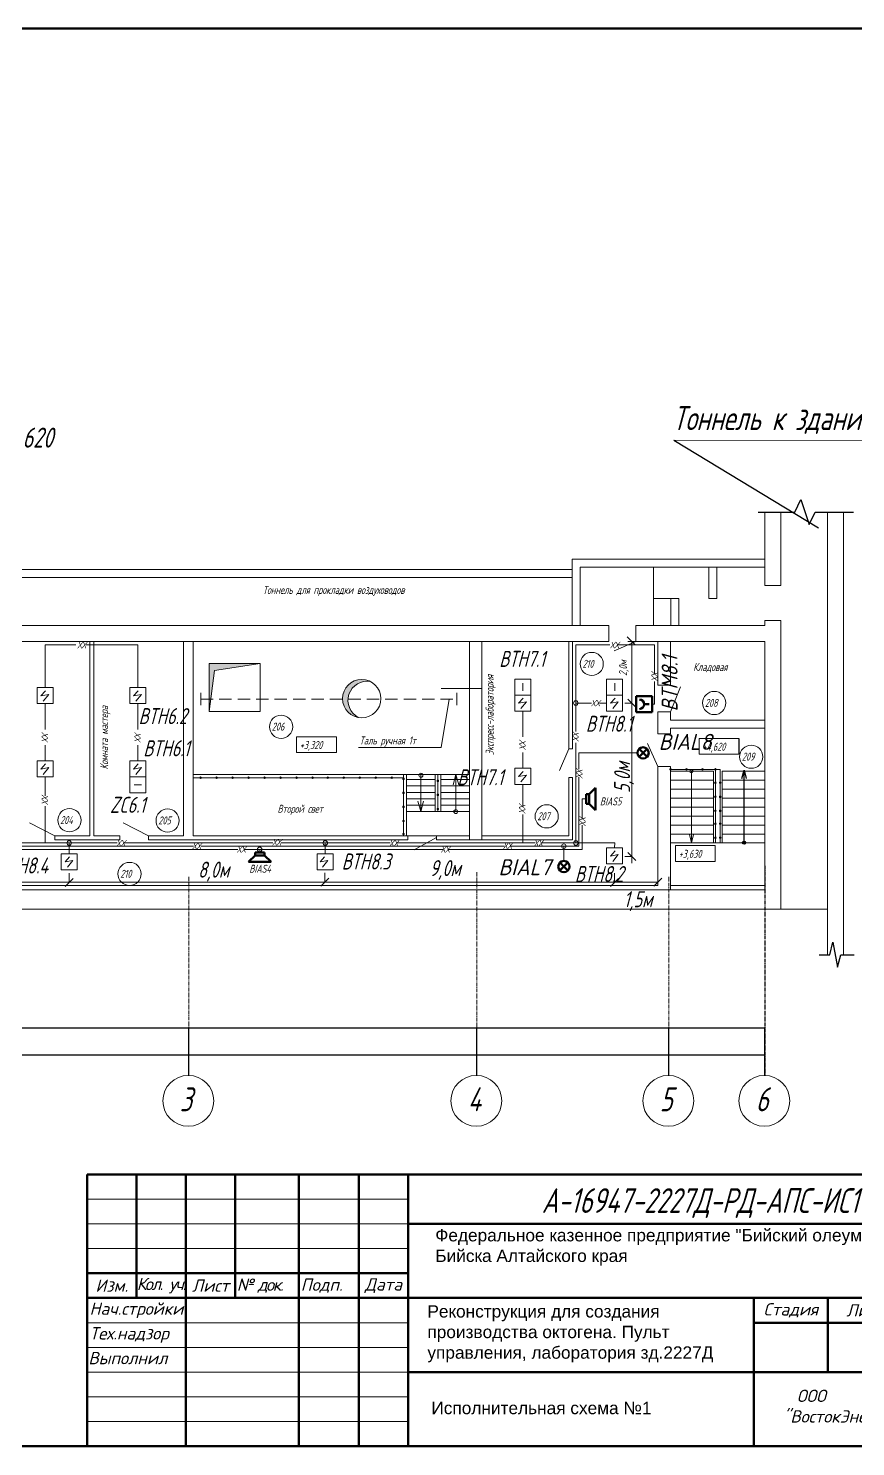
# Model space of a CAD drawing. Header units: millimetres. Extents: x 1866 to 7967, y 1263 to 3609.
# Drawn here: x 4806 to 5661, y 2145 to 3609 of the extents above; entities that cross this region are included whole.
import ezdxf
from ezdxf.enums import TextEntityAlignment as Align

# ---------------------------------------------------------------- set-up
doc = ezdxf.new("R2010")
doc.units = ezdxf.units.MM
doc.linetypes.add('DASHED', pattern=[19.05, 12.7, -6.35])
doc.linetypes.add('GOST2.303 6', pattern=[12, 8, -1.5, 1, -1.5])
for name, color, linetype, lineweight in [('Датчики (Вновь)', 2, 'Continuous', 50), ('ЗАГОЛОВКИ', 182, 'Continuous', 40), ('линия связи', 3, 'Continuous', 60), ('Линия связи (Вновь)', 3, 'Continuous', 60), ('монорельс', 96, 'DASHED', 40), ('СОУЭ', 160, 'Continuous', 60), ('стена', 7, 'Continuous', 20), ('Текст', 2, 'Continuous', 20), ('ТОНКИЕ', 150, 'Continuous', 9), ('тонкий', 204, 'Continuous', 20), ('Формат - толстая линия', 7, 'Continuous', 50), ('Формат - тонкая линия', 7, 'Continuous', 20)]:
    doc.layers.add(name, color=color, linetype=linetype, lineweight=lineweight)
doc.layers.add('оси', color=1, linetype='GOST2.303 6')
doc.layers.add('Размеры', color=5, linetype='Continuous')
doc.styles.add('2.5', font='isocpeur.ttf', dxfattribs={"oblique": 15, "height": 2.5})
doc.styles.add('Simplex', font='simplex.shx', dxfattribs={"width": 0.7, "oblique": 15})
doc.styles.get("Standard").update_dxf_attribs({"font": 'arial.ttf'})

# ---------------------------------------------------------------- blocks, each defined once
blk = doc.blocks.new('A$C16DF54B3')
at = {"layer": 'СОУЭ'}
for p, q in [((0.51, 2.99), (2.99, 0.51)), ((0.51, 0.51), (2.99, 2.99))]:
    blk.add_line(p, q, dxfattribs=at)
blk.add_circle((1.75, 1.75), 1.75, dxfattribs=at)
blk = doc.blocks.new('A$C1E84259F')
at = {"layer": 'СОУЭ'}
for p, q in [((0, 3), (7, 3)), ((2, 1), (0, 3)), ((2, 1), (2, 0)), ((5, 1), (2, 1)), ((5, 1), (7, 3)), ((5, 0), (5, 1)), ((2, 0), (5, 0))]:
    blk.add_line(p, q, dxfattribs=at)
blk = doc.blocks.new('A$C63250D19')
at = {"layer": 'Датчики (Вновь)'}
for p, q in [((0, 5), (5, 5)), ((0, 0), (0, 5)), ((5, 5), (5, 0)), ((5, 0), (0, 0)), ((2.5, 1), (2.5, 2.5))]:
    blk.add_line(p, q, dxfattribs=at)
blk.add_arc((2.5, 4), 1.5, 180, 0, dxfattribs=at)
blk = doc.blocks.new('_Oblique')
at = {"color": 0, "linetype": 'ByBlock', "lineweight": -2}
blk.add_line((-0.5, -0.5), (0.5, 0.5), dxfattribs=at)

msp = doc.modelspace()

# ---------------------------------------------------------------- hatches: boundary and pattern name
at = {"layer": 'Размеры', "lineweight": 0}
h = msp.add_hatch(color=255, dxfattribs=at)
h.paths.add_polyline_path([(5469.417, 2844.768), (5469.417, 2843.116, 1)])
h.paths.add_polyline_path([(5469.417, 2843.116), (5469.417, 2843.942), (5469.417, 2844.768, 1)])
h = msp.add_hatch(color=255, dxfattribs=at)
h.paths.add_polyline_path([(5485.938, 2844.768), (5485.938, 2843.116, 1)])
h.paths.add_polyline_path([(5485.938, 2843.116), (5485.938, 2843.942), (5485.938, 2844.768, 1)])
h = msp.add_hatch(color=255, dxfattribs=at)
h.paths.add_polyline_path([(5502.434, 2844.768), (5502.434, 2843.116, 1)])
h.paths.add_polyline_path([(5502.434, 2843.116), (5502.434, 2843.942), (5502.434, 2844.768, 1)])
h = msp.add_hatch(color=255, dxfattribs=at)
h.paths.add_polyline_path([(5515.736, 2844.768), (5515.736, 2843.116, 1)])
h.paths.add_polyline_path([(5515.736, 2843.116), (5515.736, 2843.942), (5515.736, 2844.768, 1)])
h = msp.add_hatch(color=255, dxfattribs=at)
h.paths.add_polyline_path([(4984.288, 2836.223), (4984.288, 2834.571, 1)])
h.paths.add_polyline_path([(4984.288, 2834.571), (4984.288, 2835.397), (4984.288, 2836.223, 1)])
h = msp.add_hatch(color=255, dxfattribs=at)
h.paths.add_polyline_path([(5000.809, 2836.223), (5000.809, 2834.571, 1)])
h.paths.add_polyline_path([(5000.809, 2834.571), (5000.809, 2835.397), (5000.809, 2836.223, 1)])
h = msp.add_hatch(color=255, dxfattribs=at)
h.paths.add_polyline_path([(5017.306, 2836.223), (5017.306, 2834.571, 1)])
h.paths.add_polyline_path([(5017.306, 2834.571), (5017.306, 2835.397), (5017.306, 2836.223, 1)])
h = msp.add_hatch(color=255, dxfattribs=at)
h.paths.add_polyline_path([(5033.827, 2836.223), (5033.827, 2834.571, 1)])
h.paths.add_polyline_path([(5033.827, 2834.571), (5033.827, 2835.397), (5033.827, 2836.223, 1)])
h = msp.add_hatch(color=255, dxfattribs=at)
h.paths.add_polyline_path([(5050.348, 2836.223), (5050.348, 2834.571, 1)])
h.paths.add_polyline_path([(5050.348, 2834.571), (5050.348, 2835.397), (5050.348, 2836.223, 1)])
h = msp.add_hatch(color=255, dxfattribs=at)
h.paths.add_polyline_path([(5066.844, 2836.223), (5066.844, 2834.571, 1)])
h.paths.add_polyline_path([(5066.844, 2834.571), (5066.844, 2835.397), (5066.844, 2836.223, 1)])
h = msp.add_hatch(color=255, dxfattribs=at)
h.paths.add_polyline_path([(5083.365, 2836.223), (5083.365, 2834.571, 1)])
h.paths.add_polyline_path([(5083.365, 2834.571), (5083.365, 2835.397), (5083.365, 2836.223, 1)])
h = msp.add_hatch(color=255, dxfattribs=at)
h.paths.add_polyline_path([(5099.862, 2836.223), (5099.862, 2834.571, 1)])
h.paths.add_polyline_path([(5099.862, 2834.571), (5099.862, 2835.397), (5099.862, 2836.223, 1)])
h = msp.add_hatch(color=255, dxfattribs=at)
h.paths.add_polyline_path([(5115.557, 2836.223), (5115.557, 2834.571, 1)])
h.paths.add_polyline_path([(5115.557, 2834.571), (5115.557, 2835.397), (5115.557, 2836.223, 1)])
h = msp.add_hatch(color=255, dxfattribs=at)
h.paths.add_polyline_path([(5132.078, 2836.223), (5132.078, 2834.571, 1)])
h.paths.add_polyline_path([(5132.078, 2834.571), (5132.078, 2835.397), (5132.078, 2836.223, 1)])
h = msp.add_hatch(color=255, dxfattribs=at)
h.paths.add_polyline_path([(5148.575, 2836.223), (5148.575, 2834.571, 1)])
h.paths.add_polyline_path([(5148.575, 2834.571), (5148.575, 2835.397), (5148.575, 2836.223, 1)])
h = msp.add_hatch(color=255, dxfattribs=at)
h.paths.add_polyline_path([(5165.095, 2836.223), (5165.095, 2834.571, 1)])
h.paths.add_polyline_path([(5165.095, 2834.571), (5165.095, 2835.397), (5165.095, 2836.223, 1)])
h = msp.add_hatch(color=255, dxfattribs=at)
h.paths.add_polyline_path([(5181.592, 2836.223), (5181.592, 2834.571, 1)])
h.paths.add_polyline_path([(5181.592, 2834.571), (5181.592, 2835.397), (5181.592, 2836.223, 1)])
h = msp.add_hatch(color=255, dxfattribs=at)
h.paths.add_polyline_path([(5193.7, 2835.066), (5193.7, 2833.414, 1)])
h.paths.add_polyline_path([(5193.7, 2833.414), (5193.7, 2834.24), (5193.7, 2835.066, 1)])
h = msp.add_hatch(color=255, dxfattribs=at)
h.paths.add_polyline_path([(5229.16, 2832.979), (5229.16, 2831.327, 1)])
h.paths.add_polyline_path([(5229.16, 2831.327), (5229.16, 2832.153), (5229.16, 2832.979, 1)])
h = msp.add_hatch(color=255, dxfattribs=at)
h.paths.add_polyline_path([(5515.736, 2831.014), (5515.736, 2829.362, 1)])
h.paths.add_polyline_path([(5515.736, 2829.362), (5515.736, 2830.188), (5515.736, 2831.014, 1)])
h = msp.add_hatch(color=255, dxfattribs=at)
h.paths.add_polyline_path([(5520.692, 2831.014), (5520.692, 2829.362, 1)])
h.paths.add_polyline_path([(5520.692, 2829.362), (5520.692, 2830.188), (5520.692, 2831.014, 1)])
h = msp.add_hatch(color=255, dxfattribs=at)
h.paths.add_polyline_path([(5193.7, 2820.567), (5193.7, 2818.915, 1)])
h.paths.add_polyline_path([(5193.7, 2818.915), (5193.7, 2819.741), (5193.7, 2820.567, 1)])
h = msp.add_hatch(color=255, dxfattribs=at)
h.paths.add_polyline_path([(5229.16, 2818.48), (5229.16, 2816.828, 1)])
h.paths.add_polyline_path([(5229.16, 2816.828), (5229.16, 2817.654), (5229.16, 2818.48, 1)])
h = msp.add_hatch(color=255, dxfattribs=at)
h.paths.add_polyline_path([(5515.736, 2816.515), (5515.736, 2814.863, 1)])
h.paths.add_polyline_path([(5515.736, 2814.863), (5515.736, 2815.689), (5515.736, 2816.515, 1)])
h = msp.add_hatch(color=255, dxfattribs=at)
h.paths.add_polyline_path([(5520.692, 2816.515), (5520.692, 2814.863, 1)])
h.paths.add_polyline_path([(5520.692, 2814.863), (5520.692, 2815.689), (5520.692, 2816.515, 1)])
h = msp.add_hatch(color=255, dxfattribs=at)
h.paths.add_polyline_path([(5193.7, 2806.068), (5193.7, 2804.416, 1)])
h.paths.add_polyline_path([(5193.7, 2804.416), (5193.7, 2805.242), (5193.7, 2806.068, 1)])
h = msp.add_hatch(color=255, dxfattribs=at)
h.paths.add_polyline_path([(5229.16, 2803.981), (5229.16, 2802.329, 1)])
h.paths.add_polyline_path([(5229.16, 2802.329), (5229.16, 2803.155), (5229.16, 2803.981, 1)])
h = msp.add_hatch(color=255, dxfattribs=at)
h.paths.add_polyline_path([(5515.736, 2802.016), (5515.736, 2800.364, 1)])
h.paths.add_polyline_path([(5515.736, 2800.364), (5515.736, 2801.19), (5515.736, 2802.016, 1)])
h = msp.add_hatch(color=255, dxfattribs=at)
h.paths.add_polyline_path([(5520.692, 2802.016), (5520.692, 2800.364, 1)])
h.paths.add_polyline_path([(5520.692, 2800.364), (5520.692, 2801.19), (5520.692, 2802.016, 1)])
h = msp.add_hatch(color=255, dxfattribs=at)
h.paths.add_polyline_path([(5193.7, 2791.569), (5193.7, 2789.917, 1)])
h.paths.add_polyline_path([(5193.7, 2789.917), (5193.7, 2790.743), (5193.7, 2791.569, 1)])
h = msp.add_hatch(color=255, dxfattribs=at)
h.paths.add_polyline_path([(5515.736, 2788.703), (5515.736, 2787.051, 1)])
h.paths.add_polyline_path([(5515.736, 2787.051), (5515.736, 2787.877), (5515.736, 2788.703, 1)])
h = msp.add_hatch(color=255, dxfattribs=at)
h.paths.add_polyline_path([(5520.692, 2788.703), (5520.692, 2787.051, 1)])
h.paths.add_polyline_path([(5520.692, 2787.051), (5520.692, 2787.877), (5520.692, 2788.703, 1)])
h = msp.add_hatch(color=255, dxfattribs=at)
h.paths.add_polyline_path([(5193.7, 2777.991), (5193.7, 2776.339, 1)])
h.paths.add_polyline_path([(5193.7, 2776.339), (5193.7, 2777.165), (5193.7, 2777.991, 1)])
h = msp.add_hatch(color=255, dxfattribs=at)
h.paths.add_polyline_path([(5515.736, 2774.204), (5515.736, 2772.552, 1)])
h.paths.add_polyline_path([(5515.736, 2772.552), (5515.736, 2773.378), (5515.736, 2774.204, 1)])
h = msp.add_hatch(color=255, dxfattribs=at)
h.paths.add_polyline_path([(5520.692, 2774.204), (5520.692, 2772.552, 1)])
h.paths.add_polyline_path([(5520.692, 2772.552), (5520.692, 2773.378), (5520.692, 2774.204, 1)])
at = {"layer": 'тонкий', "lineweight": 0}
for points in [[(5045.823, 2953.355), (4992.956, 2953.355), (4992.956, 2903.793), (4998.526, 2946.049)], [(5159.694, 2934.608, 0.56242654), (5130.74, 2917.01, 0.36345313), (5147.087, 2897.492, -0.85927398)]]:
    msp.add_hatch(color=255, dxfattribs=at).paths.add_polyline_path(points)

# ---------------------------------------------------------------- linework, layer by layer
at = {"lineweight": 0}
for p, q in [((5429.515, 2912.135), (5422.23, 2912.135)), ((5429.515, 2754.115), (5422.23, 2754.115)), ((4848.564, 2736.911), (4848.564, 2727.281)), ((5112.583, 2737.1), (5112.583, 2727.469)), ((5411.717, 2736.911), (5411.717, 2727.281))]:
    msp.add_line(p, q, dxfattribs=at)
at = {"ltscale": 100}
msp.add_lwpolyline([(4867.016, 2425.835), (4867.016, 2145.389)], dxfattribs=at)
at = {"color": 6, "lineweight": 0}
for centre in [(5371.613, 2912.456), (4848.563, 2767.992), (5112.896, 2767.992), (5359.28, 2764.688), (5371.613, 2767.992), (5045.245, 2761.383)]:
    msp.add_circle(centre, 2.379, dxfattribs=at)
at = {"layer": 'Датчики (Вновь)', "color": 2, "lineweight": 0}
for p, q in [((4815.343, 2911.816), (4815.343, 2928.337)), ((4831.863, 2928.337), (4815.343, 2928.337)), ((4831.863, 2928.337), (4831.863, 2911.816)), ((4911.075, 2911.816), (4911.075, 2928.337)), ((4927.596, 2928.337), (4911.075, 2928.337)), ((4927.596, 2928.337), (4927.596, 2911.816)), ((5308.586, 2937.229), (5308.586, 2920.708)), ((5403.457, 2937.229), (5403.457, 2920.708)), ((4823.994, 2925.194), (4819.291, 2919.973)), ((4819.291, 2919.973), (4827.391, 2921.409)), ((4827.391, 2921.409), (4821.774, 2914.491)), ((4919.727, 2925.194), (4915.024, 2919.973)), ((4915.024, 2919.973), (4923.123, 2921.409)), ((4923.123, 2921.409), (4917.506, 2914.491)), ((5308.586, 2904.187), (5308.586, 2920.708)), ((5325.106, 2920.708), (5308.586, 2920.708)), ((5308.586, 2920.708), (5325.106, 2920.708)), ((5317.237, 2917.565), (5312.535, 2912.344)), ((5312.535, 2912.344), (5320.634, 2913.78)), ((5320.634, 2913.78), (5315.017, 2906.862)), ((5325.106, 2920.708), (5325.106, 2904.187)), ((5403.457, 2904.187), (5403.457, 2920.708)), ((5419.978, 2920.708), (5403.457, 2920.708)), ((5403.457, 2920.708), (5419.978, 2920.708)), ((5412.109, 2917.565), (5407.406, 2912.344)), ((5407.406, 2912.344), (5415.505, 2913.78)), ((5415.505, 2913.78), (5409.888, 2906.862)), ((5419.978, 2920.708), (5419.978, 2904.187)), ((4831.863, 2911.816), (4815.343, 2911.816)), ((4927.596, 2911.816), (4911.075, 2911.816)), ((5325.106, 2904.187), (5308.586, 2904.187)), ((5419.978, 2904.187), (5403.457, 2904.187)), ((4815.343, 2852.669), (4831.863, 2852.669)), ((4815.343, 2836.148), (4815.343, 2852.669)), ((4823.994, 2849.527), (4819.291, 2844.305)), ((4819.291, 2844.305), (4827.391, 2845.741)), ((4827.391, 2845.741), (4821.774, 2838.823)), ((4831.863, 2852.669), (4831.863, 2836.148)), ((4911.075, 2852.669), (4927.596, 2852.669)), ((4911.075, 2836.148), (4911.075, 2852.669)), ((4919.727, 2849.527), (4915.024, 2844.305)), ((4915.024, 2844.305), (4923.123, 2845.741)), ((4923.123, 2845.741), (4917.506, 2838.823)), ((4927.596, 2852.669), (4927.596, 2836.148)), ((5308.586, 2845.04), (5325.106, 2845.04)), ((5308.586, 2828.519), (5308.586, 2845.04)), ((5317.237, 2841.898), (5312.535, 2836.676)), ((5325.106, 2845.04), (5325.106, 2828.519)), ((4831.863, 2836.148), (4815.343, 2836.148)), ((4911.075, 2836.148), (4911.075, 2819.627)), ((4927.596, 2836.148), (4911.075, 2836.148)), ((5325.106, 2828.519), (5308.586, 2828.519)), ((5312.535, 2836.676), (5320.634, 2838.112)), ((5320.634, 2838.112), (5315.017, 2831.194)), ((4911.075, 2819.627), (4927.596, 2819.627)), ((4840.304, 2756.881), (4856.825, 2756.881)), ((4840.304, 2740.36), (4840.304, 2756.881)), ((4848.956, 2753.739), (4844.253, 2748.518)), ((4856.825, 2756.881), (4856.825, 2740.36)), ((5104.637, 2756.881), (5121.158, 2756.881)), ((5104.637, 2740.36), (5104.637, 2756.881)), ((5112.309, 2753.739), (5107.607, 2748.518)), ((5121.158, 2756.881), (5121.158, 2740.36)), ((5403.457, 2746.339), (5403.457, 2762.86)), ((5419.978, 2762.86), (5403.457, 2762.86)), ((5412.109, 2759.718), (5407.406, 2754.496)), ((5407.406, 2754.496), (5415.505, 2755.932)), ((5415.505, 2755.932), (5409.888, 2749.014)), ((5419.978, 2762.86), (5419.978, 2746.339)), ((4856.825, 2740.36), (4840.304, 2740.36)), ((4844.253, 2748.518), (4852.352, 2749.954)), ((4852.352, 2749.954), (4846.735, 2743.036)), ((5121.158, 2740.36), (5104.637, 2740.36)), ((5107.607, 2748.518), (5115.706, 2749.954)), ((5115.706, 2749.954), (5110.089, 2743.036)), ((5419.978, 2746.339), (5403.457, 2746.339))]:
    msp.add_line(p, q, dxfattribs=at)
at = {"layer": 'Датчики (Вновь)', "color": 1, "lineweight": 0}
for p, q in [((5325.106, 2937.229), (5308.586, 2937.229)), ((5308.586, 2937.229), (5308.586, 2920.708)), ((5317.019, 2925.115), (5317.019, 2932.822)), ((5325.106, 2920.708), (5325.106, 2937.229)), ((5419.978, 2937.229), (5403.457, 2937.229)), ((5403.457, 2937.229), (5403.457, 2920.708)), ((5411.89, 2925.115), (5411.89, 2932.822)), ((5419.978, 2920.708), (5419.978, 2937.229)), ((5308.586, 2920.708), (5325.106, 2920.708)), ((5403.457, 2920.708), (5419.978, 2920.708)), ((4927.596, 2836.148), (4911.075, 2836.148)), ((4911.075, 2836.148), (4911.075, 2819.627)), ((4915.655, 2827.888), (4923.362, 2827.888)), ((4927.596, 2819.627), (4927.596, 2836.148)), ((4911.075, 2819.627), (4927.596, 2819.627))]:
    msp.add_line(p, q, dxfattribs=at)
at = {"layer": 'линия связи', "lineweight": 0}
for p, q in [((4823.606, 2972.483), (4823.604, 2928.337)), ((4823.606, 2972.483), (4855.559, 2972.474)), ((4866.197, 2972.471), (4919.346, 2972.457)), ((4919.346, 2972.457), (4919.338, 2928.337)), ((5371.613, 2883.036), (5371.613, 2972.52)), ((4823.603, 2911.816), (4823.601, 2885.264)), ((4919.335, 2911.816), (4919.334, 2885.264)), ((5316.846, 2904.187), (5316.844, 2877.635)), ((5371.613, 2912.456), (5387.975, 2912.452)), ((5396.258, 2912.449), (5403.457, 2912.447)), ((5371.613, 2767.992), (5371.613, 2871.478)), ((4823.603, 2852.669), (4823.601, 2868.926)), ((4919.335, 2852.669), (4919.334, 2868.926)), ((5316.846, 2845.04), (5316.844, 2861.297)), ((4823.605, 2816.553), (4823.603, 2836.148)), ((5316.846, 2805.695), (5316.846, 2828.519)), ((4823.609, 2767.992), (4823.606, 2805.819)), ((5316.846, 2767.992), (5316.846, 2797.344)), ((4756.338, 2767.992), (4898.01, 2767.992)), ((4848.564, 2756.881), (4848.563, 2767.992)), ((4905.68, 2767.992), (5058.705, 2767.992)), ((5067.473, 2767.992), (5179.93, 2767.992)), ((5112.897, 2756.881), (5112.896, 2767.992)), ((5187.348, 2767.992), (5329.816, 2767.992)), ((5336.733, 2767.992), (5411.817, 2767.992)), ((5411.717, 2762.86), (5411.817, 2767.992)), ((5045.245, 2758.319), (5045.245, 2761.383)), ((5359.28, 2749.414), (5359.28, 2764.688))]:
    msp.add_line(p, q, dxfattribs=at)
at = {"layer": 'линия связи', "color": 4, "lineweight": 0}
for p, q in [((5374.907, 2844.068), (5374.905, 2860.948)), ((5374.918, 2860.948), (5435.303, 2860.933)), ((5374.918, 2764.688), (5374.908, 2835.783)), ((4719.817, 2764.688), (4977.058, 2764.688)), ((4984.95, 2764.688), (5297.896, 2764.688)), ((5303.838, 2764.688), (5374.706, 2764.688))]:
    msp.add_line(p, q, dxfattribs=at)
at = {"layer": 'линия связи', "color": 5, "lineweight": 0}
for p, q in [((5378.233, 2792.521), (5378.222, 2813.398)), ((5378.222, 2813.398), (5382.2, 2813.397)), ((5378.251, 2761.383), (5378.237, 2786.273)), ((4795.273, 2761.383), (5022.731, 2761.383)), ((5030.025, 2761.383), (5234.191, 2761.383)), ((5239.717, 2761.383), (5378.251, 2761.383))]:
    msp.add_line(p, q, dxfattribs=at)
at = {"layer": 'Линия связи (Вновь)', "lineweight": 0}
for p, q in [((5371.613, 2972.52), (5406.79, 2972.52)), ((5415.003, 2972.52), (5452.896, 2972.52)), ((5452.896, 2972.52), (5452.896, 2942.621)), ((5452.896, 2934.68), (5452.896, 2911.224)), ((5452.896, 2911.224), (5450.536, 2911.224))]:
    msp.add_line(p, q, dxfattribs=at)
at = {"layer": 'монорельс', "color": 255, "lineweight": 0}
for p, q in [((4984.443, 2923.067), (4984.443, 2909.85)), ((4984.443, 2916.458), (5248.776, 2916.458)), ((5248.776, 2923.067), (5248.776, 2909.85))]:
    msp.add_line(p, q, dxfattribs=at)
at = {"layer": 'оси', "color": 255, "lineweight": 0, "ltscale": 0.5}
for p, q in [((5269.515, 2737.883), (5269.515, 2528.109)), ((5467.765, 2733.025), (5467.765, 2528.109))]:
    msp.add_line(p, q, dxfattribs=at)
at = {"layer": 'оси', "color": 255, "ltscale": 0.5}
msp.add_line((5566.89, 2744.555), (5566.89, 2528.109), dxfattribs=at)
at = {"layer": 'оси', "lineweight": 0, "ltscale": 0.5}
msp.add_line((4972.14, 2732.955), (4972.14, 2528.109), dxfattribs=at)
at = {"layer": 'Размеры', "color": 255}
for p, q in [((5472.828, 3183.83), (5622.347, 3093.269)), ((5597.916, 3109.403), (5604.065, 3122.388)), ((5604.065, 3122.388), (5612.696, 3096.608)), ((5559.757, 3109.403), (5597.916, 3109.403)), ((5612.696, 3096.608), (5618.817, 3109.403)), ((5618.817, 3109.403), (5658.249, 3109.403)), ((5540.041, 2875.937), (5540.041, 2859.518)), ((5543.17, 2834.381), (5545.327, 2842.996)), ((5545.327, 2767.992), (5545.327, 2842.996)), ((5545.327, 2842.996), (5547.517, 2834.381)), ((5634.067, 2652.552), (5637.122, 2665.537)), ((5637.122, 2665.537), (5641.989, 2639.757)), ((5622.914, 2652.552), (5634.067, 2652.552)), ((5641.989, 2639.757), (5645.168, 2652.552)), ((5645.168, 2652.552), (5658.984, 2652.552)), ((4179.223, 2577.24), (4972.057, 2577.24)), ((4972.14, 2528.13), (4972.14, 2577.281)), ((4972.14, 2528.13), (4972.14, 2577.281)), ((4972.223, 2577.24), (5269.432, 2577.24)), ((5269.515, 2528.13), (5269.515, 2577.281)), ((5269.515, 2528.13), (5269.515, 2577.281)), ((5269.597, 2577.24), (5467.682, 2577.24)), ((5467.765, 2528.13), (5467.765, 2577.281)), ((5467.765, 2528.13), (5467.765, 2577.281)), ((5467.847, 2577.24), (5566.807, 2577.24)), ((5566.89, 2528.13), (5566.89, 2577.281)), ((3980.973, 2549.359), (5566.807, 2549.359)), ((5566.89, 2528.13), (5566.89, 2549.401))]:
    msp.add_line(p, q, dxfattribs=at)
at = {"layer": 'Размеры', "color": 255, "lineweight": 0}
for p, q in [((5471.544, 3052.811), (5451.714, 3052.811)), ((5451.755, 3052.728), (5451.755, 3020.513)), ((5469.726, 3020.43), (5451.714, 3020.43)), ((5469.726, 3020.43), (5451.714, 3020.43)), ((5451.755, 3020.347), (5451.755, 2992.427)), ((5469.726, 2992.345), (5451.714, 2992.345)), ((5232.507, 2866.616), (5240.857, 2916.458)), ((5261.915, 2927.297), (5232.572, 2927.297)), ((5261.915, 2775.282), (5261.915, 2927.338)), ((5274.388, 2927.297), (5261.998, 2927.297)), ((5274.471, 2777.594), (5274.471, 2927.338)), ((5083.359, 2877.686), (5124.386, 2877.686)), ((5083.359, 2861.267), (5083.359, 2877.686)), ((5124.386, 2877.686), (5124.386, 2861.267)), ((5499.014, 2875.937), (5540.041, 2875.937)), ((5499.014, 2859.518), (5499.014, 2875.937)), ((5124.386, 2861.267), (5083.359, 2861.267)), ((5147.112, 2866.616), (5232.507, 2866.616)), ((5540.041, 2859.518), (5499.014, 2859.518)), ((5469.417, 2843.942), (5520.692, 2843.942)), ((5491.041, 2842.005), (5491.041, 2767.992)), ((5515.736, 2844.933), (5515.736, 2767.992)), ((5520.692, 2843.942), (5520.692, 2767.992)), ((4976.435, 2835.397), (5061.683, 2835.397)), ((5061.683, 2835.397), (5193.7, 2835.397)), ((5193.7, 2775.261), (5193.7, 2838.701)), ((5211.693, 2800.434), (5211.693, 2837.853)), ((5229.16, 2800.434), (5229.16, 2838.701)), ((5245.09, 2827.851), (5247.707, 2838.701)), ((5247.707, 2838.701), (5247.707, 2800.434)), ((5247.707, 2838.701), (5250.715, 2827.851)), ((5211.693, 2800.434), (5208.685, 2811.284)), ((5214.31, 2811.284), (5211.693, 2800.434)), ((5491.041, 2767.992), (5488.85, 2776.607)), ((5493.198, 2776.607), (5491.041, 2767.992)), ((5474.556, 2765.382), (5515.583, 2765.382)), ((5474.556, 2748.963), (5474.556, 2765.382)), ((5515.583, 2765.382), (5515.583, 2748.963)), ((5515.583, 2748.963), (5474.556, 2748.963))]:
    msp.add_line(p, q, dxfattribs=at)
at = {"layer": 'Размеры', "lineweight": 0}
for p, q in [((5429.515, 2975.816), (5429.515, 2747.101)), ((4187.731, 2727.281), (5456.2, 2727.54))]:
    msp.add_line(p, q, dxfattribs=at)
at = {"layer": 'Размеры', "color": 255, "lineweight": 0}
for centre, radius in [((5469.417, 2843.942), 0.826), ((5485.938, 2843.942), 0.826), ((5491.041, 2842.005), 1.652), ((5502.434, 2843.942), 0.826), ((5515.736, 2843.942), 0.826), ((4984.288, 2835.397), 0.826), ((5000.809, 2835.397), 0.826), ((5017.306, 2835.397), 0.826), ((5033.827, 2835.397), 0.826), ((5050.348, 2835.397), 0.826), ((5066.844, 2835.397), 0.826), ((5083.365, 2835.397), 0.826), ((5099.862, 2835.397), 0.826), ((5115.557, 2835.397), 0.826), ((5132.078, 2835.397), 0.826), ((5148.575, 2835.397), 0.826), ((5165.095, 2835.397), 0.826), ((5181.592, 2835.397), 0.826), ((5193.7, 2834.24), 0.826), ((5211.693, 2837.853), 2.048), ((5229.16, 2832.153), 0.826), ((5515.736, 2830.188), 0.826), ((5520.692, 2830.188), 0.826), ((5193.7, 2819.741), 0.826), ((5229.16, 2817.654), 0.826), ((5515.736, 2815.689), 0.826), ((5520.692, 2815.689), 0.826), ((5193.7, 2805.242), 0.826), ((5229.16, 2803.155), 0.826), ((5247.707, 2800.434), 2.048), ((5515.736, 2801.19), 0.826), ((5520.692, 2801.19), 0.826), ((5193.7, 2790.743), 0.826), ((5515.736, 2787.877), 0.826), ((5520.692, 2787.877), 0.826), ((5193.7, 2777.165), 0.826), ((5515.736, 2773.378), 0.826), ((5520.692, 2773.378), 0.826)]:
    msp.add_circle(centre, radius, dxfattribs=at)
at = {"layer": 'Размеры', "color": 255}
msp.add_circle((5545.327, 2768.322), 1.652, dxfattribs=at)
at = {"layer": 'Размеры', "color": 255, "lineweight": 0}
for points in [[(5451.741, 3052.728), (5451.769, 3052.728), (5451.755, 3052.811)], [(5451.741, 3020.513), (5451.769, 3020.513), (5451.755, 3020.43)], [(5451.741, 3020.347), (5451.769, 3020.347), (5451.755, 3020.43)], [(5451.741, 2992.427), (5451.769, 2992.427), (5451.755, 2992.345)], [(5261.998, 2927.31), (5261.998, 2927.283), (5261.915, 2927.297)], [(5274.388, 2927.31), (5274.388, 2927.283), (5274.471, 2927.297)]]:
    msp.add_solid(points, dxfattribs=at)
at = {"layer": 'Размеры', "color": 255}
for points in [[(4972.057, 2577.254), (4972.057, 2577.226), (4972.14, 2577.24)], [(4972.223, 2577.254), (4972.223, 2577.226), (4972.14, 2577.24)], [(5269.432, 2577.254), (5269.432, 2577.226), (5269.515, 2577.24)], [(5269.597, 2577.254), (5269.597, 2577.226), (5269.515, 2577.24)], [(5467.682, 2577.254), (5467.682, 2577.226), (5467.765, 2577.24)], [(5467.847, 2577.254), (5467.847, 2577.226), (5467.765, 2577.24)], [(5566.807, 2577.254), (5566.807, 2577.226), (5566.89, 2577.24)], [(5566.807, 2549.373), (5566.807, 2549.346), (5566.89, 2549.359)]]:
    msp.add_solid(points, dxfattribs=at)
at = {"layer": 'ТОНКИЕ', "color": 255}
msp.add_line((5797.288, 3182.805), (5472.828, 3183.83), dxfattribs=at)
at = {"layer": 'ТОНКИЕ', "color": 255, "lineweight": 0}
for centre in [(5388.056, 2952.784), (5514.556, 2912.482), (5067.363, 2887.968), (4848.844, 2791.497), (4950.184, 2791.118), (5341.571, 2795.468), (4910.93, 2736.028)]:
    msp.add_circle(centre, 11.982, dxfattribs=at)
at = {"layer": 'ТОНКИЕ', "color": 255}
msp.add_circle((5552.786, 2857.025), 11.982, dxfattribs=at)
at = {"layer": 'ТОНКИЕ', "color": 255, "ltscale": 0.2}
for centre in [(4971.547, 2501.883), (5268.922, 2501.883), (5467.172, 2501.903), (5566.297, 2501.883)]:
    msp.add_circle(centre, 26.233, dxfattribs=at)
at = {"layer": 'тонкий', "color": 255}
for p, q in [((5566.89, 3033.647), (5566.89, 3109.403)), ((5583.41, 3033.647), (5583.41, 3109.403)), ((5631.651, 2652.552), (5631.651, 3109.403)), ((5648.172, 2652.552), (5648.172, 3109.403)), ((5367.979, 3061.071), (5566.89, 3061.071)), ((5566.89, 3033.647), (5583.41, 3033.647)), ((5566.89, 2997.631), (5583.41, 2997.631)), ((5566.89, 2997.631), (5566.89, 2992.345)), ((5583.41, 2699.681), (5583.41, 2997.631)), ((5566.89, 2719.751), (5566.89, 2975.824)), ((5577.463, 2699.681), (5631.651, 2699.681)), ((5583.41, 2699.681), (5631.651, 2699.681))]:
    msp.add_line(p, q, dxfattribs=at)
at = {"layer": 'тонкий', "color": 255, "lineweight": 0}
for p, q in [((5367.979, 2992.345), (5367.979, 3061.071)), ((4541.938, 3050.167), (5367.979, 3050.167)), ((5376.239, 3052.811), (5566.89, 3052.811)), ((5376.239, 2992.345), (5376.239, 3052.811)), ((5509.067, 3020.43), (5509.067, 3052.811)), ((5517.327, 3020.43), (5517.327, 3052.811)), ((4533.677, 3041.907), (5367.979, 3041.907)), ((5469.747, 3020.43), (5478.008, 3020.43)), ((5469.747, 2992.345), (5469.747, 3020.43)), ((5478.008, 2992.345), (5478.008, 3020.43)), ((5509.067, 3020.43), (5517.327, 3020.43)), ((4342.697, 2992.345), (4976.435, 2992.345)), ((4976.435, 2992.345), (5405.646, 2992.345)), ((5405.646, 2975.824), (5405.646, 2992.345)), ((5433.732, 2992.345), (5566.89, 2992.345)), ((5433.732, 2975.824), (5433.732, 2992.345)), ((4342.697, 2975.824), (4976.435, 2975.824)), ((4870.041, 2975.824), (4870.041, 2775.261)), ((4874.006, 2975.824), (4874.006, 2775.261)), ((4966.523, 2975.824), (4966.523, 2775.261)), ((4976.435, 2975.824), (5268.689, 2975.824)), ((4976.435, 2975.824), (4976.435, 2775.261)), ((5261.915, 2975.824), (5261.915, 2771.296)), ((5268.689, 2975.824), (5405.646, 2975.824)), ((5274.471, 2975.824), (5274.471, 2771.296)), ((5364.344, 2975.824), (5364.344, 2865.134)), ((5368.309, 2975.824), (5368.309, 2865.134)), ((5433.732, 2975.824), (5411.197, 2966.287)), ((5425.321, 2975.824), (5566.89, 2975.824)), ((5456.2, 2930.887), (5456.2, 2975.824)), ((5469.417, 2930.887), (5469.417, 2975.824)), ((4992.956, 2953.355), (4992.956, 2903.793)), ((5045.823, 2953.355), (4992.956, 2953.355)), ((4992.956, 2953.355), (4992.956, 2903.793)), ((5045.823, 2953.355), (4992.956, 2953.355)), ((4992.956, 2903.793), (4998.526, 2946.049)), ((4998.526, 2946.049), (5045.823, 2953.355)), ((5045.823, 2903.793), (5045.823, 2953.355)), ((5045.823, 2903.793), (5045.823, 2953.355)), ((5456.2, 2930.887), (5469.417, 2930.887)), ((5469.417, 2903.462), (5479.746, 2929.064)), ((4992.956, 2903.793), (5045.823, 2903.793)), ((4992.956, 2903.793), (5045.823, 2903.793)), ((5456.2, 2903.462), (5469.417, 2903.462)), ((5456.2, 2886.281), (5456.2, 2903.462)), ((5469.417, 2894.872), (5469.417, 2903.462)), ((5456.2, 2886.281), (5456.2, 2880.664)), ((5566.89, 2894.872), (5469.417, 2894.872)), ((5566.89, 2886.611), (5469.417, 2886.611)), ((5469.417, 2886.611), (5469.417, 2880.664)), ((5566.89, 2886.611), (5527.57, 2886.611)), ((5456.2, 2846.961), (5445.724, 2870.62)), ((5456.2, 2880.664), (5469.417, 2880.664)), ((5364.344, 2865.134), (5354.805, 2842.815)), ((5364.344, 2865.134), (5368.309, 2865.134)), ((5456.2, 2846.961), (5469.417, 2846.961)), ((5456.2, 2846.961), (5456.2, 2724.046)), ((5469.417, 2846.961), (5469.417, 2782.135)), ((5513.693, 2842.005), (5469.417, 2842.005)), ((5513.693, 2842.005), (5513.693, 2767.992)), ((5522.614, 2767.992), (5522.614, 2842.005)), ((5522.614, 2842.005), (5566.89, 2842.005)), ((5566.89, 2842.005), (5527.57, 2842.005)), ((5261.915, 2838.701), (4976.435, 2838.701)), ((5196.823, 2838.701), (5196.823, 2775.261)), ((5196.824, 2833.476), (5226.562, 2833.476)), ((5196.824, 2826.868), (5226.562, 2826.868)), ((5226.562, 2838.701), (5226.561, 2800.434)), ((5232.178, 2838.701), (5232.178, 2800.434)), ((5232.178, 2833.476), (5261.915, 2833.476)), ((5232.178, 2826.868), (5261.915, 2826.868)), ((5364.344, 2835.727), (5364.344, 2775.261)), ((5364.344, 2835.727), (5368.309, 2835.727)), ((5368.309, 2835.727), (5368.309, 2771.296)), ((5513.693, 2832.753), (5469.417, 2832.753)), ((5469.417, 2719.751), (5469.417, 2829.78)), ((5566.89, 2832.753), (5522.614, 2832.753)), ((5196.824, 2820.259), (5226.562, 2820.259)), ((5196.824, 2813.651), (5226.562, 2813.651)), ((5232.178, 2820.259), (5261.915, 2820.259)), ((5232.178, 2813.651), (5261.915, 2813.651)), ((5513.693, 2823.502), (5469.417, 2823.502)), ((5513.693, 2814.25), (5469.417, 2814.25)), ((5566.89, 2823.502), (5522.614, 2823.502)), ((5566.89, 2814.25), (5522.614, 2814.25)), ((5196.824, 2807.043), (5226.562, 2807.043)), ((5196.824, 2800.434), (5226.562, 2800.434)), ((5226.561, 2800.434), (5261.915, 2800.434)), ((5232.178, 2807.043), (5261.915, 2807.043)), ((5513.693, 2804.998), (5469.417, 2804.998)), ((5566.89, 2804.998), (5522.614, 2804.998)), ((4833.695, 2775.261), (4807.464, 2788.837)), ((4930.507, 2775.261), (4904.276, 2788.837)), ((5513.693, 2795.747), (5469.417, 2795.747)), ((5513.693, 2786.495), (5469.417, 2786.495)), ((5566.89, 2795.747), (5522.614, 2795.747)), ((5566.89, 2786.495), (5522.614, 2786.495)), ((4870.041, 2775.261), (4833.695, 2775.261)), ((4833.695, 2775.261), (4833.695, 2771.296)), ((4900.77, 2771.296), (4833.695, 2771.296)), ((4900.77, 2775.261), (4874.006, 2775.261)), ((4900.77, 2775.261), (4900.77, 2771.296)), ((4966.523, 2775.261), (4930.507, 2775.261)), ((4930.507, 2775.261), (4930.507, 2771.296)), ((5198.145, 2771.296), (4930.507, 2771.296)), ((5198.145, 2775.261), (4976.435, 2775.261)), ((5198.145, 2775.261), (5198.145, 2771.296)), ((5261.915, 2775.261), (5198.145, 2775.261)), ((5227.882, 2773.609), (5204.603, 2761.011)), ((5227.882, 2775.261), (5227.882, 2771.296)), ((5256.298, 2771.296), (5227.882, 2771.296)), ((5256.298, 2771.296), (5274.471, 2771.296)), ((5274.471, 2775.261), (5364.344, 2775.261)), ((5274.471, 2771.296), (5368.309, 2771.296)), ((5513.693, 2777.243), (5469.417, 2777.243)), ((5566.89, 2767.992), (5469.417, 2767.992)), ((5566.89, 2777.243), (5522.614, 2777.243)), ((4333.775, 2724.046), (5456.2, 2724.046)), ((5469.417, 2724.046), (5566.89, 2724.046)), ((5422.167, 2719.751), (4747.457, 2719.751)), ((5422.167, 2719.751), (5566.89, 2719.751)), ((4747.457, 2699.681), (5422.167, 2699.681)), ((5577.463, 2699.681), (5422.167, 2699.681))]:
    msp.add_line(p, q, dxfattribs=at)
msp.add_circle((5150.565, 2917.01), 19.825, dxfattribs=at)
msp.add_arc((5156.216, 2915.09), 19.825, 79.895335, 242.581776, dxfattribs=at)
at = {"layer": 'Формат - толстая линия'}
msp.add_lwpolyline([(3796.222, 3608.807), (5810.335, 3608.807), (5810.335, 2145.389), (3796.222, 2145.389)], close=True, dxfattribs=at)
at = {"layer": 'Формат - толстая линия', "ltscale": 100}
msp.add_lwpolyline([(4867.016, 2425.835), (5810.335, 2425.835), (5810.335, 2145.389), (4867.016, 2145.389)], close=True, dxfattribs=at)
for points in [[(4918.007, 2425.835), (4918.007, 2298.359)], [(4968.997, 2425.835), (4968.997, 2145.389)], [(5019.987, 2425.835), (5019.987, 2298.359)], [(5085.682, 2425.366), (5085.682, 2144.92)], [(5147.463, 2425.835), (5147.463, 2145.389)], [(5198.453, 2425.835), (5198.453, 2145.389)], [(5198.453, 2374.844), (5810.335, 2374.844)], [(4867.016, 2323.854), (5198.453, 2323.854)], [(4867.016, 2298.359), (5198.453, 2298.359)], [(5198.453, 2298.359), (5810.335, 2298.359)], [(5555.384, 2298.359), (5555.384, 2145.389)], [(5631.869, 2298.359), (5631.869, 2221.874)], [(5555.384, 2272.864), (5810.335, 2272.864)], [(5198.453, 2221.874), (5810.335, 2221.874)]]:
    msp.add_lwpolyline(points, dxfattribs=at)
at = {"layer": 'Формат - тонкая линия', "ltscale": 100}
for points in [[(4867.016, 2400.339), (5198.453, 2400.339)], [(4867.016, 2374.844), (5198.453, 2374.844)], [(4867.016, 2349.349), (5198.453, 2349.349)], [(4867.016, 2272.864), (5198.453, 2272.864)], [(4867.016, 2247.369), (5198.453, 2247.369)], [(4867.016, 2221.874), (5198.453, 2221.874)], [(4867.016, 2196.379), (5198.453, 2196.379)], [(4867.016, 2170.884), (5198.453, 2170.884)]]:
    msp.add_lwpolyline(points, dxfattribs=at)

# ---------------------------------------------------------------- block references
at = {"layer": 'Датчики (Вновь)', "lineweight": 5, "xscale": 3.304164644808124, "yscale": 3.304164644808124, "zscale": 3.304164644808124, "rotation": 90}
msp.add_blockref('A$C63250D19', (5450.537, 2902.964), dxfattribs=at)
at = {"layer": 'Датчики (Вновь)', "lineweight": 0, "xscale": -3.304164644808124, "yscale": 3.304164644808124, "zscale": 3.304164644808124}
for p in [(5446.867, 2855.15), (5365.062, 2737.85)]:
    msp.add_blockref('A$C16DF54B3', p, dxfattribs=at)
at = {"layer": 'Датчики (Вновь)', "lineweight": 0, "xscale": 3.304164644808124, "yscale": 3.304164644808124, "zscale": 3.304164644808124}
for p, rotation in [((5382.2, 2824.961), 270), ((5056.957, 2758.319), 180)]:
    msp.add_blockref('A$C1E84259F', p, dxfattribs=dict(at, rotation=rotation))
at = {"layer": 'Размеры', "lineweight": 0, "xscale": 8.26041161202031, "yscale": 8.26041161202031, "zscale": 8.26041161202031}
for p, rotation in [((5428.766, 2976.564), 90), ((5429.515, 2912.135), 90), ((5429.515, 2754.115), 90), ((4848.564, 2727.281), 180), ((5112.583, 2727.469), 180), ((5411.717, 2727.281), 180), ((5456.2, 2727.54), 180)]:
    msp.add_blockref('_Oblique', p, dxfattribs=dict(at, rotation=rotation))

# ---------------------------------------------------------------- texts
at = {"lineweight": 35, "style": 'Simplex', "oblique": 15, "width": 0.7}
msp.add_text('А-16947-2227Д-РД-АПС-ИС1', height=25.4951, dxfattribs=at).set_placement((5500.022, 2386.176), align=Align.CENTER)
at = {"char_height": 12.74755, "attachment_point": 1}
for s, width, heights, insert in [('Федеральное казенное предприятие "Бийский олеумный завод"г. Бийска Алтайского края', 583.81249, [71.169], (5226.523, 2369.528)), ('Реконструкция для создания производства октогена. Пульт управления, лаборатория зд.2227Д', 322.27604, [0], (5218.394, 2290.93)), ('Исполнительная схема №1', 305.97926, [0], (5222.52, 2191.171))]:
    msp.add_mtext_dynamic_manual_height_columns(s, width=width, gutter_width=12.5, heights=heights, dxfattribs=dict(at, insert=insert))
at = {"color": 0, "linetype": 'ByBlock', "lineweight": -2, "ltscale": 100, "style": '2.5'}
for s, insert, char_height, width, attachment_point in [('Изм.', (4892.512, 2311.107), 12.7475, 50.9902, 5), ('{\\T0.75;Кол. уч.}', (4943.502, 2311.107), 12.74755, 50.9902, 5), ('Лист', (4994.492, 2311.107), 12.7475, 50.9902, 5), ('{\\T0.85;№ док.}', (5045.482, 2311.107), 12.74755, 50.9902, 5), ('Подп.', (5109.22, 2311.107), 12.7475, 76.48529, 5), ('Дата', (5172.958, 2311.107), 12.7475, 50.9902, 5), ('Нач.стройки', (4869.566, 2285.612), 12.74755, 101.98039, 4), ('Стадия', (5593.627, 2285.612), 12.7475, 76.48529, 5), ('Лист', (5670.112, 2285.612), 12.7475, 76.48529, 5), ('Тех.надзор', (4869.566, 2260.116), 12.7475, 101.98039, 4), ('Выполнил', (4868.348, 2236.319), 12.7475, 101.98039, 4), ('\\pi6.91506;ООО \\P\\pi-7.08494;"ВостокЭнергоСтрой"', (5592.906, 2185.003), 12.74755, 101.98039, 4)]:
    msp.add_mtext(s, dxfattribs=dict(at, insert=insert, char_height=char_height, width=width, attachment_point=attachment_point))
at = {"layer": 'ЗАГОЛОВКИ', "color": 255, "lineweight": 0, "style": 'Simplex', "oblique": 15, "width": 0.7}
for s, p in [('3', (4962.628, 2491.031)), ('4', (5260.003, 2491.031)), ('5', (5458.253, 2491.051)), ('6', (5557.378, 2491.031))]:
    msp.add_text(s, height=24.781, dxfattribs=at).set_placement(p)
at = {"layer": 'Линия связи (Вновь)', "lineweight": 0, "style": 'Simplex', "oblique": 15, "width": 0.7}
for p in [(4856.963, 2968.916), (5407.066, 2969.003), (5387.406, 2908.996), (4897.27, 2764.436), (4975.577, 2761.407), (5058.24, 2765.487), (5179.041, 2764.436), (5296.546, 2761.878), (5328.357, 2764.436), (5021.663, 2758.019), (5232.293, 2758.068)]:
    msp.add_text('ХХ', height=6.6083, dxfattribs=at).set_placement(p)
for p in [(5456.287, 2934.784), (4826.751, 2871.582), (4922.483, 2871.582), (5319.994, 2863.953), (5374.763, 2872.595), (5378.589, 2834.577), (4826.751, 2807.178), (5319.619, 2798.255), (5381.966, 2785.311)]:
    msp.add_text('ХХ', height=6.6083, rotation=90, dxfattribs=at).set_placement(p)
at = {"layer": 'Размеры', "color": 255, "lineweight": 0, "char_height": 0.0826, "attachment_point": 5, "rotation": 90, "style": 'Simplex'}
for s, insert in [('98000', (5451.692, 3036.62)), ('85000', (5451.692, 3006.387))]:
    msp.add_mtext(s, dxfattribs=dict(at, insert=insert))
at = {"layer": 'Размеры', "color": 255, "lineweight": 0, "insert": (5232.747, 2927.36), "char_height": 0.0826, "attachment_point": 5, "style": 'Simplex'}
msp.add_mtext('38000', dxfattribs=at)
at = {"layer": 'Размеры', "lineweight": 0, "char_height": 16.5208, "attachment_point": 5, "style": 'Simplex'}
for s, insert in [('8,0м', (4997.651, 2738.558)), ('9,0м', (5236.841, 2740.122)), ('1,5м', (5435.844, 2707.991))]:
    msp.add_mtext(s, dxfattribs=dict(at, insert=insert))
at = {"layer": 'Размеры', "color": 255, "char_height": 0.0826, "attachment_point": 5, "style": 'Simplex'}
for s, insert in [('900000', (5120.827, 2577.303)), ('600000', (5368.64, 2577.303)), ('300000', (5517.327, 2577.303))]:
    msp.add_mtext(s, dxfattribs=dict(at, insert=insert))
at = {"layer": 'стена', "color": 5, "lineweight": 0, "style": 'Simplex', "oblique": 15, "width": 0.7}
for s, height, p in [('2,0м', 8.2604, (5424.432, 2940.567)), ('5,0м', 16.5208, (5427.727, 2819.566))]:
    msp.add_text(s, height=height, rotation=90, dxfattribs=at).set_placement(p)
at = {"layer": 'Текст', "style": 'Simplex', "oblique": 15, "width": 0.7}
msp.add_text('План на отм.   +4,620', height=20.65103, dxfattribs=at).set_placement((4618.481, 3176.083))
at = {"layer": 'Текст', "color": 2, "lineweight": 0, "style": 'Simplex', "oblique": 15, "width": 0.7}
for s, p in [('ВТН7.1', (5292.585, 2949.752)), ('ВТН6.2', (4920.224, 2890.678)), ('ВТН8.1', (5382.002, 2882.799)), ('ВТН6.1', (4925.091, 2857.451)), ('ВТН7.1', (5249.434, 2827.559)), ('ВТН8.4', (4775.784, 2736.509)), ('ВТН8.3', (5129.926, 2740.612)), ('ВТН8.2', (5370.641, 2727.702))]:
    msp.add_text(s, height=16.5208, dxfattribs=at).set_placement(p)
at = {"layer": 'Текст', "color": 1, "lineweight": 0, "style": 'Simplex', "oblique": 15, "width": 0.7}
msp.add_text('ZC6.1', height=16.5208, dxfattribs=at).set_placement((4890.638, 2799.104))
at = {"layer": 'Текст', "color": 0, "lineweight": 0, "style": 'Simplex', "oblique": 15, "width": 0.7}
for s, p in [('BIАS5', (5396.55, 2806.799)), ('BIАS4', (5034.518, 2737.248))]:
    msp.add_text(s, height=8.2604, dxfattribs=at).set_placement(p)
at = {"layer": 'Текст', "lineweight": 0, "insert": (5468.484, 2903.864), "char_height": 16.52082, "attachment_point": 4, "rotation": 90, "line_spacing_factor": 0.7, "style": 'Simplex'}
msp.add_mtext_dynamic_manual_height_columns('{\\W0.8;BTM8.1}', width=17.96421, gutter_width=12.5, heights=[0], dxfattribs=at)
at = {"layer": 'Текст', "lineweight": 0, "char_height": 16.52082, "attachment_point": 6, "style": 'Simplex'}
for s, width, insert in [('{\\W0.9;BIAL8}', 8.96921, (5512.17, 2872.343)), ('{\\W0.9;BIAL7}', 9.40163, (5345.922, 2742.984))]:
    msp.add_mtext_dynamic_manual_height_columns(s, width=width, gutter_width=12.5, heights=[0], dxfattribs=dict(at, insert=insert))
at = {"layer": 'ТОНКИЕ', "color": 255, "style": 'Simplex', "oblique": 15, "width": 0.7}
for s, height, p in [('Тоннель к зданию 2227', 24.78123, (5471.801, 3194.089)), ('209', 8.2604, (5543.158, 2853.028))]:
    msp.add_text(s, height=height, dxfattribs=at).set_placement(p)
at = {"layer": 'ТОНКИЕ', "color": 255, "lineweight": 0, "style": 'Simplex', "oblique": 15, "width": 0.7}
for s, height, p in [('Тоннель для прокладки воздуховодов', 8.26041, (5048.456, 3025.047)), ('210', 8.2604, (5378.427, 2948.786)), ('Кладовая', 8.2604, (5492.826, 2945.487)), ('208', 8.2604, (5504.928, 2908.484)), ('206', 8.2604, (5057.734, 2883.971)), ('+3,320', 8.2604, (5086.565, 2864.981)), ('Таль ручная 1т', 8.26041, (5148.299, 2869.66)), ('+4,620', 8.2604, (5502.22, 2863.232)), ('Второй свет', 8.26041, (5063.638, 2799.149)), ('207', 8.2604, (5331.942, 2791.471)), ('204', 8.2604, (4839.216, 2787.499)), ('205', 8.2604, (4940.556, 2787.12)), ('+3,630', 8.2604, (5477.762, 2752.677)), ('210', 8.2604, (4901.302, 2732.031))]:
    msp.add_text(s, height=height, dxfattribs=at).set_placement(p)
for s, p in [('Экспресс-лаборатория', (5286.774, 2858.65)), ('Комната мастера', (4888.798, 2843.884))]:
    msp.add_text(s, height=8.26041, rotation=90, dxfattribs=at).set_placement(p)

doc.saveas('drawing.dxf')
